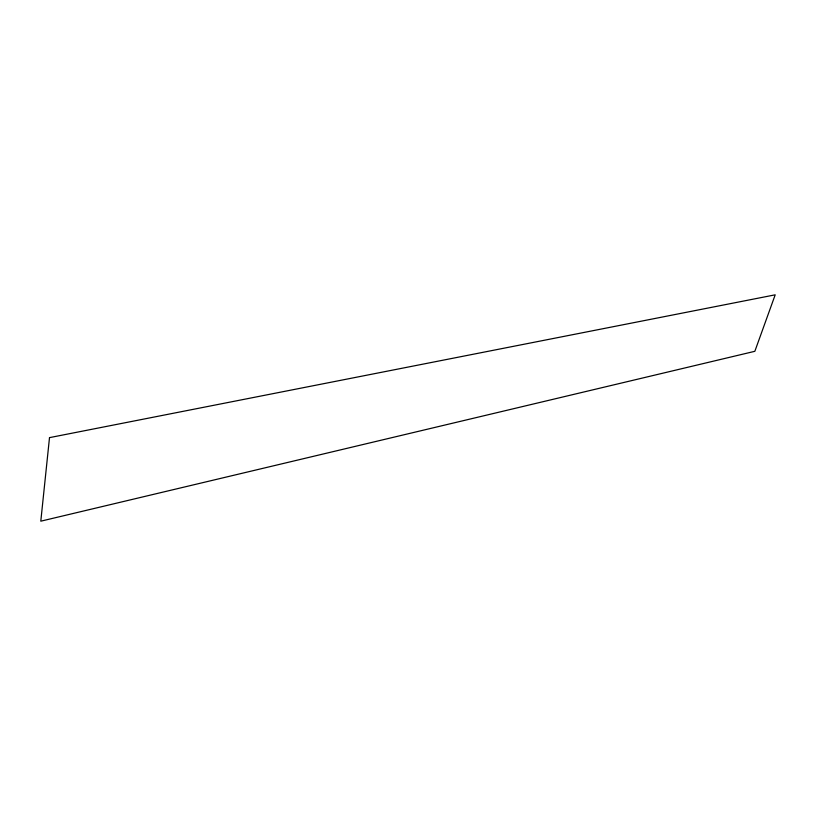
<?xml version="1.0" encoding="UTF-8"?>
<svg xmlns="http://www.w3.org/2000/svg" width="816" height="816" viewBox="0 0 816 816"><rect width="100%" height="100%" fill="white"/><g stroke="black" fill="none" stroke-linecap="round" stroke-linejoin="round"><path stroke-width="1.22" d="M49.501 437.631L40.8 521.179L754.841 351.308L775.2 294.821L49.501 437.631"/></g></svg>
